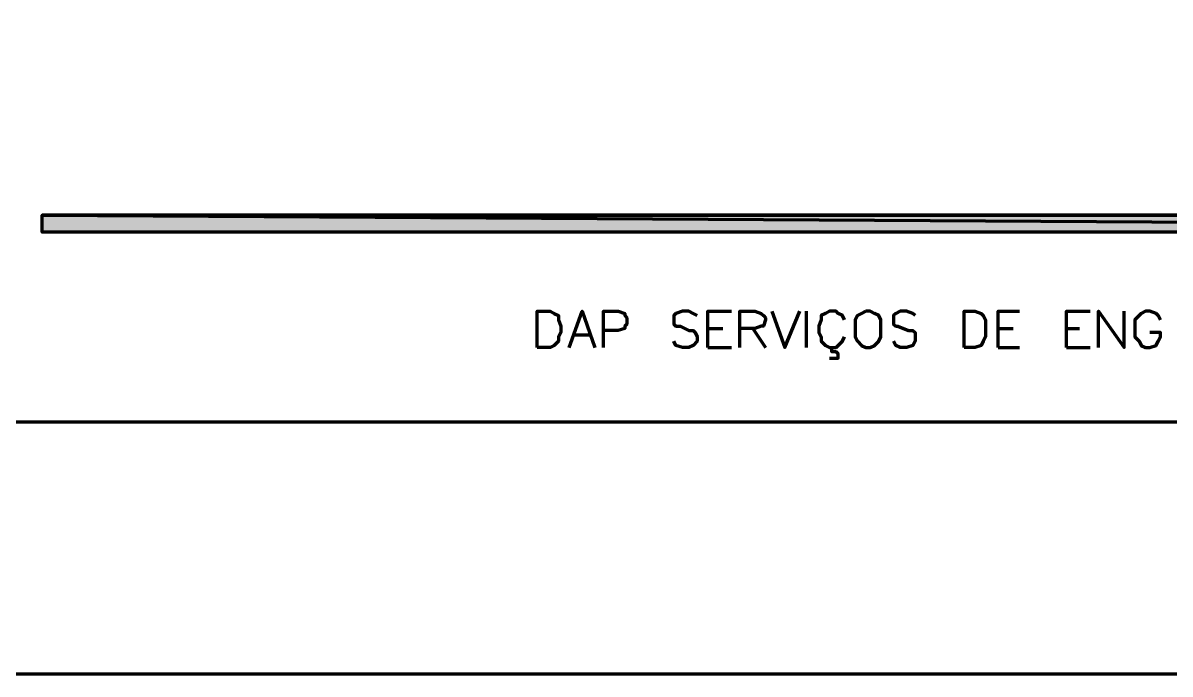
# Model space of a CAD drawing. Header units: inches. Extents: x 1 to 529, y -1 to 335.
# Drawn here: x 376.4 to 412.23, y 0 to 20.34 of the extents above; entities that cross this region are included whole.
import ezdxf

# ---------------------------------------------------------------- set-up
doc = ezdxf.new("R2010")
doc.units = ezdxf.units.IN
doc.layers.add('H', color=7, linetype='CONTINUOUS', lineweight=100)
doc.layers.add('P', color=250, linetype='CONTINUOUS', lineweight=100)

msp = doc.modelspace()

# ---------------------------------------------------------------- hatches: boundary and pattern name
at = {"layer": 'H', "linetype": 'CONTINUOUS'}
msp.add_hatch(color=0, dxfattribs=at).paths.add_polyline_path([(377, 14.333), (465.4, 13.8), (465.4, 14.333), (377, 14.333), (465.4, 13.8), (377, 13.8)])

# ---------------------------------------------------------------- linework, layer by layer
at = {"layer": 'P', "color": 252, "linetype": 'CONTINUOUS'}
for points in [[(1.2, 334.867), (474.8, 334.867), (474.8, 0), (1.2, 0), (1.2, 334.867)], [(18.067, 327), (466.933, 327), (466.933, 7.867), (18.067, 7.867), (18.067, 327)]]:
    msp.add_lwpolyline(points, dxfattribs=at)
at = {"layer": 'P', "color": 0, "linetype": 'CONTINUOUS'}
for points in [[(465.4, 14.333), (377, 14.333), (465.4, 13.8), (465.4, 14.333)], [(377, 14.333), (465.4, 13.8), (377, 13.8), (377, 14.333)], [(377, 13.8), (377, 14.333), (465.4, 14.333), (465.4, 13.8), (383.867, 13.8), (377, 13.8)], [(392.467, 10.2), (392.467, 11.333), (392.867, 11.333), (393, 11.267), (393.133, 11.2), (393.133, 11.067), (393.2, 10.867), (393.2, 10.667), (393.133, 10.533), (393.133, 10.4), (393, 10.267), (392.867, 10.2), (392.467, 10.2)], [(393.467, 10.2), (393.867, 11.333), (394.267, 10.2)], [(394.533, 10.2), (394.533, 11.333), (395, 11.333), (395.2, 11.267), (395.2, 11.2), (395.267, 11.133), (395.267, 10.933), (395.2, 10.867), (395.2, 10.8), (395, 10.733), (394.533, 10.733)], [(397.467, 11.2), (397.333, 11.267), (397.2, 11.333), (397, 11.333), (396.8, 11.267), (396.733, 11.2), (396.733, 11.067), (396.733, 10.933), (396.8, 10.867), (396.933, 10.867), (397.2, 10.733), (397.333, 10.733), (397.4, 10.667), (397.467, 10.533), (397.467, 10.4), (397.333, 10.267), (397.2, 10.2), (397, 10.2), (396.8, 10.267), (396.733, 10.4)], [(397.8, 10.2), (397.8, 11.333), (398.533, 11.333)], [(398.8, 10.2), (398.8, 11.333), (399.267, 11.333), (399.467, 11.267), (399.533, 11.2), (399.6, 11.133), (399.6, 11.067), (399.533, 10.867), (399.467, 10.867), (399.267, 10.8), (398.8, 10.8)], [(399.8, 11.333), (400.2, 10.2), (400.667, 11.333)], [(400.867, 11.333), (400.867, 10.2)], [(402.067, 11.067), (402, 11.2), (401.867, 11.267), (401.8, 11.333), (401.6, 11.333), (401.467, 11.267), (401.333, 11.2), (401.333, 11.067), (401.267, 10.867), (401.267, 10.667), (401.333, 10.533), (401.333, 10.4), (401.467, 10.267), (401.6, 10.2), (401.8, 10.2), (401.867, 10.267), (402, 10.4), (402.067, 10.533)], [(402.733, 11.333), (402.6, 11.267), (402.467, 11.2), (402.4, 11.067), (402.4, 10.867), (402.4, 10.667), (402.4, 10.533), (402.467, 10.4), (402.6, 10.267), (402.733, 10.2), (402.867, 10.2), (403, 10.267), (403.133, 10.4), (403.2, 10.533), (403.2, 10.667), (403.2, 10.867), (403.2, 11.067), (403.133, 11.2), (403, 11.267), (402.867, 11.333), (402.733, 11.333)], [(404.267, 11.2), (404.2, 11.267), (404, 11.333), (403.8, 11.333), (403.667, 11.267), (403.6, 11.2), (403.6, 11.067), (403.6, 10.933), (403.667, 10.867), (403.733, 10.867), (404.067, 10.733), (404.2, 10.733), (404.267, 10.667), (404.267, 10.533), (404.267, 10.4), (404.2, 10.267), (404, 10.2), (403.8, 10.2), (403.667, 10.267), (403.6, 10.4)], [(405.8, 10.2), (405.8, 11.333), (406.133, 11.333), (406.333, 11.267), (406.4, 11.2), (406.467, 11.067), (406.467, 10.867), (406.467, 10.667), (406.467, 10.533), (406.4, 10.4), (406.333, 10.267), (406.133, 10.2), (405.8, 10.2)], [(406.867, 10.2), (406.867, 11.333), (407.533, 11.333)], [(409, 10.2), (409, 11.333), (409.733, 11.333)], [(410, 10.2), (410, 11.333), (410.8, 10.2), (410.8, 11.333)], [(411.933, 11.067), (411.867, 11.2), (411.8, 11.267), (411.6, 11.333), (411.467, 11.333), (411.333, 11.267), (411.267, 11.2), (411.133, 11.067), (411.133, 10.867), (411.133, 10.667), (411.133, 10.533), (411.267, 10.4), (411.333, 10.267), (411.467, 10.2), (411.6, 10.2), (411.8, 10.267), (411.867, 10.4), (411.933, 10.533), (411.933, 10.667), (411.6, 10.667)], [(397.8, 10.8), (398.267, 10.8)], [(399.2, 10.8), (399.6, 10.2)], [(406.867, 10.8), (407.333, 10.8)], [(409, 10.8), (409.4, 10.8)], [(393.6, 10.6), (394.133, 10.6)], [(397.8, 10.2), (398.533, 10.2)], [(401.6, 9.867), (401.667, 9.867), (401.8, 9.867), (401.867, 9.867), (401.867, 10), (401.8, 10.067), (401.667, 10.067), (401.667, 10.2)], [(406.867, 10.2), (407.533, 10.2)], [(409, 10.2), (409.733, 10.2)]]:
    msp.add_lwpolyline(points, dxfattribs=at)

doc.saveas('drawing.dxf')
